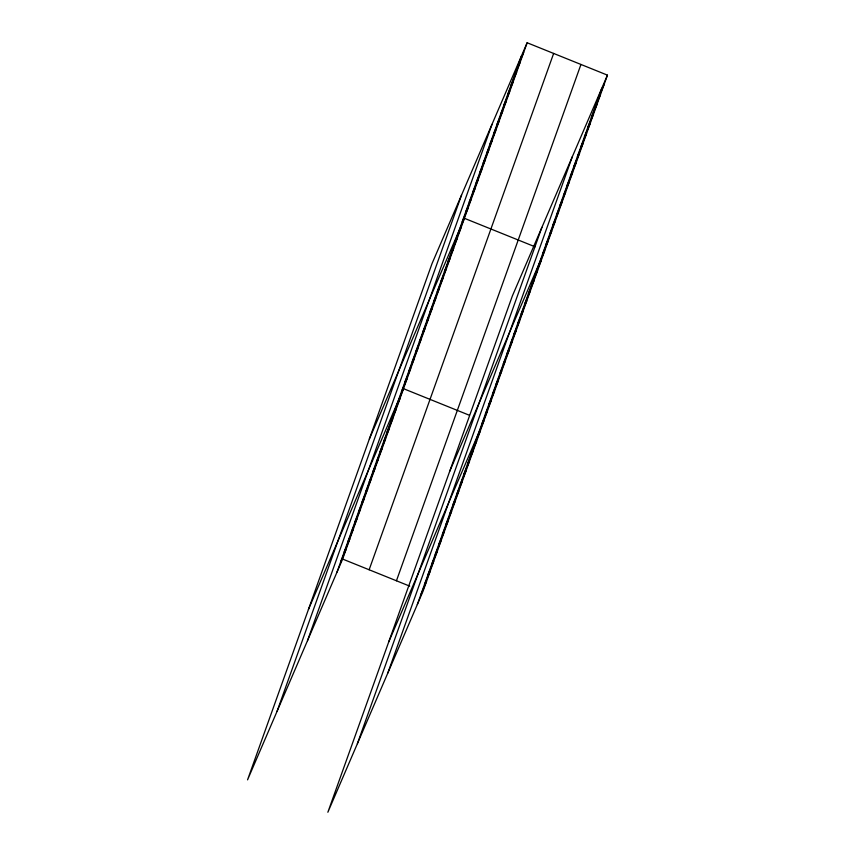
<?xml version="1.0" encoding="UTF-8"?>
<svg xmlns="http://www.w3.org/2000/svg" width="855" height="855" viewBox="0 0 855 855"><rect width="100%" height="100%" fill="white"/><g stroke="black" fill="none" stroke-linecap="round" stroke-linejoin="round"><path stroke-width="1.28" d="M277.073 711.307L461.582 194.983M307.49 640.673L491.999 124.36M337.009 572.123L521.518 55.81M527.14 42.75L432.053 263.532L247.555 779.856L342.631 559.074L527.14 42.75L607.445 75.144L422.947 591.468L327.86 812.25L512.369 295.926L607.445 75.144M369.136 569.761L553.645 53.438M396.442 580.78L580.951 64.456M357.379 743.7L541.888 227.377M387.796 673.077L572.305 156.754M417.326 604.528L601.824 88.204M518.034 65.557L523.655 52.508M514.55 75.315L520.171 62.255M511.066 85.062L516.687 72.012M507.581 94.82L513.203 81.759M504.097 104.567L509.719 91.517M500.603 114.324L506.235 101.264M497.118 124.071L502.74 111.022M493.634 133.829L499.256 120.769M490.15 143.576L495.772 130.526M486.666 153.334L492.288 140.273M483.182 163.081L488.804 150.031M479.698 172.838L485.319 159.778M476.214 182.596L481.835 169.536M472.73 192.343L478.351 179.283M469.245 202.101L474.867 189.041M465.761 211.848L471.383 198.798M462.266 221.605L467.899 208.545M369.328 439.085L464.404 218.303L535.08 246.806M455.202 241.377L460.824 228.317M451.622 251.402L457.243 238.342M448.041 261.427L453.663 248.367M444.461 271.441L450.083 258.392M440.881 281.466L446.502 268.417M437.3 291.491L442.922 278.431M433.72 301.516L439.342 288.456M430.129 311.541L435.761 298.481M426.549 321.555L432.17 308.505M422.969 331.58L428.59 318.53M419.388 341.605L425.01 328.544M415.808 351.629L421.43 338.569M412.228 361.654L417.849 348.594M408.647 371.668L414.269 358.619M405.067 381.693L410.689 368.644M401.476 391.718L407.108 378.658M308.441 609.465L403.517 388.683L469.374 415.252M394.315 411.768L399.937 398.708M390.735 421.782L396.357 408.733M387.155 431.807L392.776 418.747M383.574 441.832L389.196 428.772M379.994 451.857L385.616 438.797M376.414 461.871L382.035 448.822M372.823 471.896L378.455 458.846M369.242 481.921L374.864 468.861M365.662 491.946L371.284 478.886M362.082 501.971L367.703 488.91M358.502 511.985L364.123 498.935M354.921 522.01L360.543 508.96M351.341 532.034L356.963 518.974M347.761 542.059L353.382 528.999M344.18 552.084L349.802 539.024M340.589 562.098L346.222 549.049M598.34 97.951L603.961 84.901M594.856 107.709L600.477 94.649M591.371 117.456L596.993 104.406M587.887 127.213L593.509 114.153M584.403 136.971L590.025 123.911M580.919 146.718L586.541 133.658M577.435 156.476L583.057 143.416M573.951 166.223L579.572 153.173M570.456 175.98L576.088 162.92M566.972 185.727L572.594 172.678M563.488 195.485L569.109 182.425M560.004 205.232L565.625 192.183M556.52 214.99L562.141 201.93M553.035 224.737L558.657 211.687M549.551 234.494L555.173 221.434M546.067 244.241L551.689 231.192M542.583 253.999L548.205 240.939M449.634 471.479L544.721 250.697M535.508 273.771L541.14 260.722M531.928 283.796L537.549 270.736M528.347 293.821L533.969 280.761M524.767 303.846L530.389 290.786M521.187 313.86L526.808 300.81M517.606 323.885L523.228 310.835M514.026 333.91L519.648 320.849M510.446 343.934L516.067 330.874M506.865 353.959L512.487 340.899M503.274 363.974L508.907 350.924M499.694 373.998L505.316 360.949M496.114 384.023L501.735 370.963M492.533 394.048L498.155 380.988M488.953 404.073L494.575 391.013M485.373 414.087L490.994 401.038M481.793 424.112L487.414 411.063M388.747 641.87L483.834 421.077M474.621 444.162L480.254 431.102M471.041 454.187L476.663 441.127M467.461 464.201L473.082 451.151M463.88 474.226L469.502 461.176M460.3 484.251L465.922 471.191M456.72 494.276L462.341 481.215M453.139 504.3L458.761 491.24M449.559 514.315L455.181 501.265M445.968 524.339L451.6 511.29M442.388 534.364L448.009 521.304M438.807 544.389L444.429 531.329M435.227 554.414L440.849 541.354M431.647 564.428L437.268 551.379M428.066 574.453L433.688 561.404M424.486 584.478L430.108 571.418M420.906 594.503L426.527 581.443M342.631 559.074L409.695 586.124"/></g></svg>
